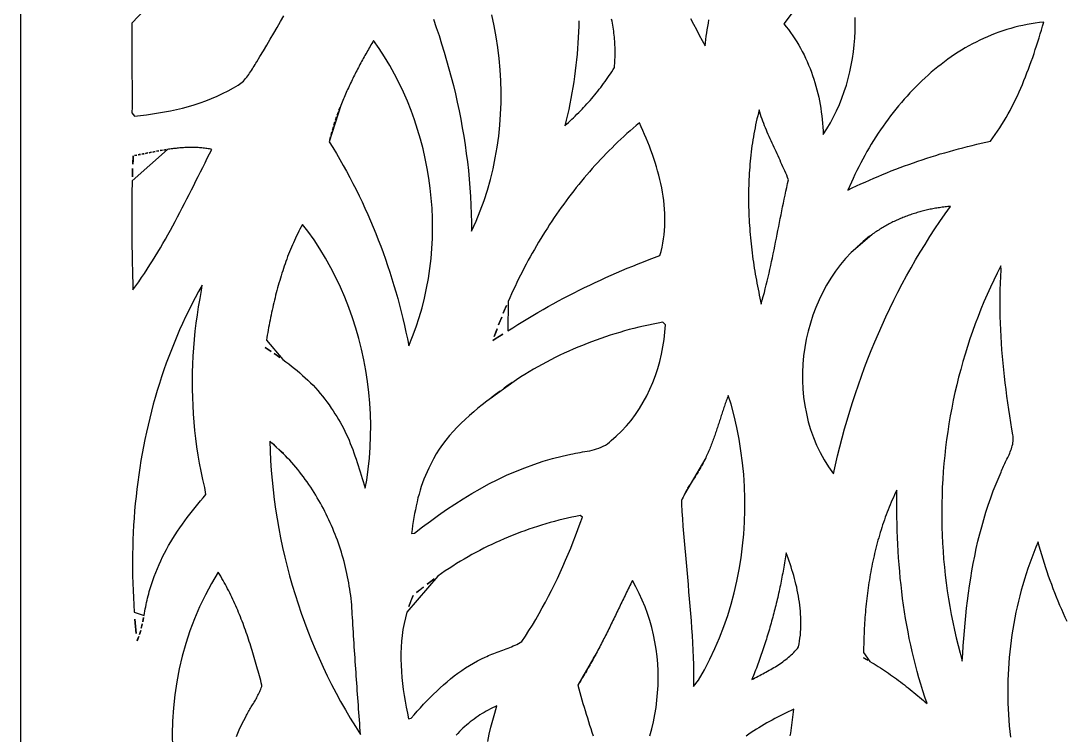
# Model space of a CAD drawing. Header units: metres. Extents: x 0 to 500, y 0 to 1000.
# Drawn here: x 0 to 236.9, y 636.7 to 798.3 of the extents above; entities that cross this region are included whole.
import ezdxf

# ---------------------------------------------------------------- set-up
doc = ezdxf.new("R2010")
doc.units = ezdxf.units.M
doc.layers.add('HOLE', color=7, linetype='Continuous')
doc.layers.add('OUTER', color=7, linetype='Continuous')

msp = doc.modelspace()

# ---------------------------------------------------------------- linework, layer by layer
at = {"layer": 'HOLE'}
for points in [[(32.55, 805.7), (25.14, 797.79), (25.14, 797.79), (25.13, 796.44), (25.12, 795.09), (25.12, 793.73), (25.12, 792.38), (25.12, 791.03), (25.13, 789.68), (25.13, 788.32), (25.14, 786.97), (25.15, 785.62), (25.16, 784.26), (25.16, 782.91), (25.16, 781.56), (25.16, 780.21), (25.16, 778.85), (25.15, 777.5), (25.73, 776.78), (27.09, 776.92), (28.46, 777.08), (29.82, 777.26), (31.18, 777.47), (32.54, 777.7), (33.9, 777.97), (35.24, 778.26), (36.59, 778.58), (37.92, 778.94), (39.24, 779.33), (40.55, 779.75), (41.85, 780.22), (43.14, 780.72), (44.41, 781.26), (45.67, 781.84), (46.91, 782.46), (48.12, 783.13), (49.2, 783.77), (49.52, 783.98), (49.82, 784.2), (50.11, 784.44), (50.38, 784.7), (50.64, 784.97), (50.89, 785.25), (51.13, 785.54), (51.36, 785.84), (51.58, 786.15), (51.79, 786.46), (52, 786.78), (52.21, 787.11), (52.41, 787.43), (52.61, 787.76), (52.81, 788.09), (53.01, 788.41), (53.21, 788.73), (53.42, 789.04), (54.12, 790.22), (54.91, 791.54), (55.69, 792.85), (56.47, 794.17), (57.25, 795.5), (58.03, 796.82), (58.8, 798.15), (59.56, 799.48)], [(93.41, 798.69), (94.05, 796.84), (94.67, 794.99), (95.27, 793.12), (95.85, 791.26), (96.4, 789.38), (96.93, 787.49), (97.44, 785.6), (97.92, 783.71), (98.38, 781.8), (98.81, 779.89), (99.21, 777.98), (99.6, 776.05), (99.95, 774.13), (100.28, 772.19), (100.58, 770.26), (100.85, 768.32), (101.1, 766.37), (101.32, 764.42), (101.51, 762.47), (101.67, 760.51), (101.8, 758.55), (101.9, 756.58), (101.98, 754.62), (102.02, 752.65), (102.03, 750.68), (103.06, 752.96), (104, 755.28), (104.86, 757.63), (105.63, 760.01), (106.31, 762.42), (106.91, 764.85), (107.42, 767.29), (107.84, 769.76), (108.19, 772.24), (108.45, 774.73), (108.63, 777.23), (108.73, 779.73), (108.74, 782.24), (108.68, 784.75), (108.53, 787.26), (108.31, 789.76), (108.01, 792.25), (107.63, 794.73), (107.17, 797.2), (106.63, 799.65)], [(126.36, 798.35), (126.33, 797.09), (126.27, 795.82), (126.21, 794.56), (126.13, 793.3), (126.04, 792.04), (125.93, 790.78), (125.81, 789.52), (125.67, 788.26), (125.52, 787.01), (125.36, 785.75), (125.18, 784.5), (124.98, 783.25), (124.77, 782.01), (124.54, 780.76), (124.3, 779.52), (124.04, 778.28), (123.77, 777.04), (123.47, 775.81), (123.17, 774.58), (123.57, 774.94), (123.96, 775.3), (124.36, 775.66), (124.75, 776.03), (125.14, 776.4), (125.53, 776.78), (125.91, 777.16), (126.3, 777.54), (126.68, 777.93), (127.05, 778.32), (127.42, 778.71), (127.79, 779.11), (128.16, 779.51), (128.52, 779.91), (128.88, 780.32), (129.24, 780.73), (129.59, 781.14), (129.94, 781.56), (130.28, 781.98), (130.62, 782.4), (130.96, 782.83), (131.29, 783.26), (131.62, 783.69), (131.94, 784.13), (132.26, 784.57), (132.58, 785.01), (132.89, 785.46), (133.2, 785.91), (133.5, 786.36), (133.8, 786.81), (134.09, 787.27), (134.38, 787.73), (134.42, 788.19), (134.46, 788.65), (134.49, 789.11), (134.51, 789.57), (134.53, 790.03), (134.54, 790.49), (134.55, 790.95), (134.55, 791.41), (134.54, 791.87), (134.53, 792.33), (134.52, 792.79), (134.49, 793.25), (134.46, 793.71), (134.43, 794.17), (134.39, 794.62), (134.34, 795.08), (134.29, 795.53), (134.23, 795.99), (134.16, 796.44), (134.09, 796.89), (134.02, 797.35), (133.94, 797.8), (133.85, 798.25), (133.76, 798.69)], [(151.63, 798.85), (152.28, 797.6), (152.94, 796.35), (153.6, 795.11), (154.27, 793.87), (154.94, 792.63), (155.02, 793.37), (155.11, 794.11), (155.2, 794.85), (155.31, 795.58), (155.42, 796.32), (155.54, 797.05), (155.66, 797.78), (155.8, 798.51)], [(174.87, 800.47), (172.73, 797.66), (172.73, 797.66), (173.27, 797), (173.79, 796.33), (174.29, 795.65), (174.77, 794.96), (175.24, 794.26), (175.68, 793.55), (176.12, 792.83), (176.53, 792.1), (176.93, 791.35), (177.32, 790.61), (177.68, 789.85), (178.03, 789.08), (178.37, 788.31), (178.69, 787.52), (178.99, 786.73), (179.27, 785.94), (179.54, 785.14), (179.79, 784.33), (180.03, 783.51), (180.25, 782.69), (180.45, 781.87), (180.64, 781.04), (180.81, 780.21), (180.97, 779.37), (181.11, 778.53), (181.24, 777.68), (181.35, 776.84), (181.44, 775.99), (181.52, 775.13), (181.58, 774.28), (181.63, 773.42), (181.66, 772.57), (182.5, 773.88), (183.29, 775.22), (184.02, 776.59), (184.7, 777.98), (185.33, 779.4), (185.91, 780.83), (186.43, 782.29), (186.91, 783.76), (187.33, 785.25), (187.7, 786.75), (188.03, 788.27), (188.3, 789.8), (188.52, 791.34), (188.7, 792.88), (188.82, 794.43), (188.9, 795.99), (188.92, 797.55), (188.9, 799.11)], [(236.91, 662.33), (236.49, 663.24), (236.07, 664.16), (235.67, 665.09), (235.27, 666.01), (234.88, 666.94), (234.5, 667.88), (234.12, 668.82), (233.76, 669.76), (233.4, 670.71), (233.05, 671.66), (232.72, 672.61), (232.38, 673.57), (232.06, 674.53), (231.75, 675.5), (231.45, 676.46), (231.15, 677.43), (230.87, 678.41), (230.59, 679.39), (230.32, 680.37), (229.82, 679.18), (229.34, 677.99), (228.88, 676.79), (228.44, 675.59), (228.01, 674.38), (227.61, 673.15), (227.22, 671.93), (226.85, 670.69), (226.51, 669.46), (226.18, 668.21), (225.87, 666.96), (225.58, 665.71), (225.3, 664.45), (225.05, 663.18), (224.82, 661.91), (224.6, 660.64), (224.4, 659.37), (224.23, 658.09), (224.07, 656.8), (223.93, 655.52), (223.81, 654.23), (223.7, 652.95), (223.62, 651.66), (223.55, 650.36), (223.51, 649.07), (223.48, 647.78), (223.47, 646.49), (223.48, 645.19), (223.51, 643.9), (223.55, 642.61), (223.62, 641.31), (223.7, 640.02), (223.81, 638.74), (223.93, 637.45), (224.06, 636.16)], [(48.79, 636.37), (49.44, 637.82), (50.12, 639.25), (50.85, 640.66), (51.11, 641.15), (51.25, 641.42), (51.4, 641.69), (51.54, 641.96), (51.7, 642.23), (51.85, 642.49), (52, 642.75), (52.16, 643.02), (52.31, 643.28), (52.47, 643.54), (52.63, 643.8), (52.78, 644.07), (52.94, 644.33), (53.09, 644.59), (53.24, 644.86), (53.39, 645.12), (53.53, 645.39), (53.67, 645.66), (53.81, 645.93), (53.94, 646.21), (54.07, 646.49), (54.19, 646.77), (54.31, 647.05), (54.41, 647.33), (54.52, 647.62), (54.56, 647.96), (54.43, 648.48), (54.29, 649), (54.15, 649.52), (54.01, 650.05), (53.87, 650.57), (53.72, 651.09), (53.58, 651.61), (53.43, 652.13), (53.28, 652.65), (53.14, 653.17), (52.99, 653.69), (52.83, 654.21), (52.68, 654.73), (52.52, 655.25), (52.37, 655.77), (52.21, 656.28), (52.04, 656.8), (51.88, 657.32), (51.71, 657.83), (51.54, 658.35), (51.37, 658.86), (51.2, 659.37), (51.02, 659.88), (50.84, 660.39), (50.66, 660.9), (50.47, 661.41), (50.29, 661.91), (50.1, 662.42), (49.9, 662.92), (49.7, 663.42), (49.5, 663.92), (49.3, 664.42), (49.09, 664.92), (48.88, 665.41), (48.67, 665.91), (48.45, 666.4), (48.23, 666.89), (48, 667.38), (47.77, 667.86), (47.54, 668.34), (47.3, 668.83), (47.06, 669.3), (46.81, 669.78), (46.56, 670.25), (46.31, 670.73), (46.05, 671.2), (45.79, 671.66), (45.52, 672.13), (45.24, 672.59), (44.68, 673.5), (44.68, 673.5), (43.16, 670.98), (41.76, 668.38), (40.47, 665.71), (39.31, 662.99), (38.26, 660.22), (37.33, 657.39), (36.52, 654.53), (35.84, 651.63), (35.28, 648.71), (34.84, 645.76), (34.52, 642.79), (34.33, 639.81), (34.26, 636.83), (34.32, 633.85)], [(142.39, 636.47), (142.83, 638.06), (143.22, 639.66), (143.55, 641.28), (143.82, 642.91), (144.03, 644.55), (144.18, 646.2), (144.27, 647.86), (144.3, 649.51), (144.27, 651.17), (144.19, 652.82), (144.04, 654.47), (143.83, 656.11), (143.57, 657.75), (143.24, 659.37), (142.85, 660.98), (142.41, 662.57), (141.9, 664.14), (141.33, 665.69), (140.7, 667.22), (140.01, 668.72), (139.26, 670.19), (138.45, 671.63), (138.26, 671.26), (138.08, 670.88), (137.89, 670.51), (137.71, 670.13), (137.52, 669.76), (137.34, 669.38), (137.16, 669.01), (136.97, 668.63), (136.79, 668.25), (136.61, 667.88), (136.42, 667.5), (136.24, 667.12), (136.06, 666.75), (135.88, 666.37), (135.7, 665.99), (135.51, 665.62), (135.33, 665.24), (135.15, 664.86), (134.97, 664.49), (134.79, 664.11), (134.6, 663.73), (134.42, 663.36), (134.24, 662.98), (134.06, 662.6), (133.87, 662.23), (133.69, 661.85), (133.5, 661.48), (133.32, 661.1), (133.14, 660.73), (132.95, 660.35), (132.76, 659.98), (132.58, 659.6), (132.39, 659.23), (132.2, 658.85), (132.01, 658.48), (131.82, 658.11), (131.63, 657.74), (131.44, 657.36), (131.25, 656.99), (131.06, 656.62), (130.87, 656.25), (130.67, 655.88), (130.48, 655.51), (130.28, 655.14), (126.08, 647.93), (126.08, 647.93), (126.31, 647.1), (126.54, 646.28), (126.78, 645.46), (127.02, 644.64), (127.26, 643.82), (127.51, 643.01), (127.75, 642.19), (128, 641.37), (128.26, 640.56), (128.51, 639.74), (128.77, 638.93), (129.03, 638.12), (129.29, 637.31), (129.56, 636.5)], [(105.7, 635.2), (106.06, 636.83), (106.44, 638.44), (106.86, 640.05), (107.3, 641.65), (107.78, 643.24), (107.28, 643.02), (106.79, 642.8), (106.3, 642.56), (105.82, 642.31), (105.35, 642.05), (104.87, 641.79), (104.41, 641.51), (103.95, 641.22), (103.5, 640.92), (103.05, 640.61), (102.61, 640.29), (102.18, 639.97), (101.75, 639.63), (101.33, 639.29), (100.91, 638.93), (100.5, 638.57), (100.1, 638.2), (99.71, 637.82), (99.32, 637.44), (98.94, 637.04), (98.57, 636.64)], [(174.22, 636.45), (174.32, 637.06), (174.41, 637.66), (174.5, 638.27), (174.58, 638.88), (174.66, 639.49), (174.74, 640.1), (174.81, 640.71), (174.88, 641.31), (174.94, 641.91), (175.01, 642.51), (174.38, 642.23), (173.76, 641.94), (173.14, 641.65), (172.52, 641.35), (171.91, 641.04), (171.3, 640.72), (170.69, 640.4), (170.09, 640.07), (169.49, 639.74), (168.89, 639.4), (168.3, 639.05), (167.71, 638.69), (167.12, 638.33), (166.54, 637.97), (165.96, 637.59), (165.39, 637.21), (164.82, 636.83), (164.25, 636.44)]]:
    msp.add_lwpolyline(points, dxfattribs=at)
for points in [[(187.27, 760.02), (188.24, 760.49), (189.21, 760.95), (190.19, 761.4), (191.16, 761.84), (192.15, 762.28), (193.13, 762.7), (194.11, 763.12), (195.1, 763.54), (196.09, 763.94), (197.09, 764.34), (198.08, 764.72), (199.08, 765.1), (200.08, 765.48), (201.09, 765.84), (202.09, 766.2), (203.1, 766.55), (204.11, 766.89), (205.13, 767.23), (206.14, 767.55), (207.16, 767.87), (208.18, 768.18), (209.2, 768.48), (210.23, 768.78), (211.26, 769.06), (212.29, 769.34), (213.32, 769.61), (214.35, 769.88), (215.39, 770.13), (216.42, 770.38), (217.46, 770.62), (218.51, 770.85), (219.55, 771.08), (220.1, 771.81), (220.63, 772.56), (221.14, 773.32), (221.65, 774.09), (222.14, 774.87), (222.62, 775.65), (223.08, 776.45), (223.54, 777.25), (223.98, 778.06), (224.41, 778.88), (224.83, 779.7), (225.23, 780.54), (225.63, 781.37), (226.02, 782.22), (226.4, 783.07), (226.76, 783.92), (227.12, 784.78), (227.47, 785.65), (227.81, 786.52), (228.15, 787.39), (228.47, 788.27), (228.79, 789.15), (229.1, 790.03), (229.4, 790.91), (229.7, 791.8), (229.99, 792.68), (230.27, 793.57), (230.55, 794.46), (230.82, 795.35), (231.09, 796.24), (231.35, 797.13), (231.61, 798.02), (230.65, 797.92), (229.7, 797.8), (228.75, 797.65), (227.82, 797.49), (226.88, 797.3), (225.96, 797.1), (225.04, 796.87), (224.13, 796.62), (223.23, 796.35), (222.34, 796.07), (221.45, 795.76), (220.57, 795.43), (219.7, 795.09), (218.84, 794.72), (217.98, 794.34), (217.13, 793.94), (216.29, 793.53), (215.46, 793.09), (214.64, 792.64), (213.83, 792.18), (213.02, 791.69), (212.22, 791.2), (211.43, 790.68), (210.65, 790.15), (209.88, 789.61), (209.11, 789.05), (208.36, 788.47), (207.61, 787.89), (206.88, 787.28), (206.15, 786.67), (205.43, 786.04), (204.72, 785.4), (204.02, 784.75), (203.33, 784.08), (202.65, 783.4), (201.97, 782.72), (201.31, 782.02), (200.66, 781.3), (200.01, 780.58), (199.38, 779.85), (198.75, 779.11), (198.14, 778.36), (197.54, 777.6), (196.94, 776.83), (196.36, 776.05), (195.78, 775.26), (195.22, 774.47), (194.67, 773.67), (194.12, 772.86), (193.59, 772.04), (193.07, 771.22), (192.56, 770.39), (192.06, 769.55), (191.57, 768.71), (191.09, 767.86), (190.62, 767), (190.16, 766.15), (189.71, 765.28), (189.28, 764.42), (188.85, 763.54), (188.44, 762.67), (188.04, 761.79), (187.27, 760.02)], [(69.83, 770.95), (70.65, 769.63), (71.44, 768.3), (72.22, 766.96), (72.99, 765.61), (73.74, 764.26), (74.47, 762.89), (75.18, 761.51), (75.88, 760.13), (76.57, 758.74), (77.24, 757.34), (77.89, 755.93), (78.52, 754.51), (79.14, 753.09), (79.75, 751.65), (80.33, 750.21), (80.91, 748.77), (81.46, 747.31), (82, 745.85), (82.52, 744.38), (83.03, 742.91), (83.52, 741.43), (83.99, 739.95), (84.45, 738.45), (84.89, 736.96), (85.31, 735.45), (85.72, 733.94), (86.11, 732.43), (86.49, 730.91), (86.85, 729.39), (87.19, 727.86), (87.52, 726.33), (87.83, 724.79), (88.69, 726.9), (89.48, 729.04), (90.19, 731.19), (90.82, 733.38), (91.38, 735.58), (91.86, 737.79), (92.27, 740.03), (92.6, 742.27), (92.86, 744.53), (93.05, 746.8), (93.17, 749.07), (93.21, 751.34), (93.18, 753.62), (93.09, 755.89), (92.92, 758.16), (92.68, 760.42), (92.37, 762.68), (92, 764.92), (91.56, 767.15), (91.05, 769.37), (90.47, 771.57), (89.82, 773.74), (89.11, 775.9), (88.34, 778.03), (87.5, 780.13), (86.6, 782.2), (85.63, 784.24), (84.6, 786.25), (83.5, 788.21), (82.35, 790.14), (81.13, 792.03), (79.85, 793.87), (79.65, 793.54), (79.45, 793.21), (79.26, 792.87), (79.06, 792.53), (78.87, 792.2), (78.67, 791.86), (78.48, 791.52), (78.29, 791.18), (78.1, 790.84), (77.9, 790.5), (77.71, 790.16), (77.52, 789.81), (77.34, 789.47), (77.15, 789.13), (76.96, 788.78), (76.78, 788.44), (76.59, 788.09), (76.41, 787.74), (76.23, 787.39), (76.05, 787.04), (75.87, 786.7), (75.69, 786.34), (75.51, 785.99), (75.34, 785.64), (75.16, 785.29), (74.99, 784.94), (74.82, 784.58), (74.65, 784.23), (74.48, 783.87), (74.31, 783.51), (74.15, 783.16), (73.98, 782.8), (73.82, 782.44), (73.66, 782.08), (73.5, 781.72), (73.35, 781.36), (73.19, 781), (73.04, 780.63), (72.89, 780.27), (72.74, 779.91), (72.59, 779.54), (72.45, 779.18), (69.83, 770.95)], [(71.89, 777.71), (71.75, 777.34), (71.62, 776.97), (71.89, 777.71)], [(72.3, 778.81), (72.16, 778.44), (72.02, 778.08), (72.3, 778.81)], [(167.64, 734.2), (167.88, 735.06), (168.11, 735.93), (168.34, 736.8), (168.56, 737.68), (168.78, 738.55), (168.99, 739.43), (169.2, 740.3), (169.4, 741.18), (169.6, 742.06), (169.79, 742.94), (169.98, 743.82), (170.17, 744.7), (170.35, 745.58), (170.54, 746.47), (170.72, 747.35), (170.89, 748.24), (171.07, 749.12), (171.25, 750.01), (171.42, 750.89), (171.6, 751.78), (171.77, 752.66), (171.95, 753.55), (172.13, 754.43), (172.3, 755.32), (172.48, 756.2), (172.66, 757.08), (172.84, 757.97), (173.03, 758.85), (173.22, 759.73), (173.41, 760.61), (173.6, 761.49), (173.8, 762.37), (173.6, 762.86), (173.4, 763.36), (173.19, 763.85), (172.98, 764.34), (172.77, 764.83), (172.55, 765.31), (172.33, 765.8), (172.11, 766.29), (171.89, 766.77), (171.66, 767.26), (171.44, 767.74), (171.21, 768.23), (170.98, 768.71), (170.76, 769.19), (170.53, 769.68), (170.31, 770.17), (170.08, 770.65), (169.86, 771.14), (169.64, 771.63), (169.42, 772.12), (169.21, 772.61), (169, 773.1), (168.79, 773.59), (168.59, 774.09), (168.39, 774.59), (168.19, 775.09), (168.01, 775.59), (167.82, 776.1), (167.65, 776.61), (167.48, 777.12), (167.32, 777.63), (167.16, 778.15), (166.99, 777.48), (166.83, 776.81), (166.67, 776.13), (166.52, 775.46), (166.37, 774.78), (166.24, 774.1), (166.1, 773.42), (165.98, 772.74), (165.86, 772.06), (165.75, 771.38), (165.64, 770.69), (165.54, 770.01), (165.45, 769.32), (165.36, 768.64), (165.28, 767.95), (165.21, 767.26), (165.14, 766.57), (165.08, 765.88), (165.02, 765.19), (164.97, 764.5), (164.92, 763.81), (164.88, 763.12), (164.85, 762.42), (164.82, 761.73), (164.79, 761.04), (164.78, 760.34), (164.76, 759.65), (164.76, 758.95), (164.76, 758.26), (164.76, 757.56), (164.77, 756.87), (164.78, 756.17), (164.8, 755.48), (164.83, 754.78), (164.86, 754.09), (164.89, 753.39), (164.93, 752.7), (164.97, 752.01), (165.02, 751.31), (165.08, 750.62), (165.13, 749.93), (165.2, 749.23), (165.26, 748.54), (165.34, 747.85), (165.41, 747.16), (165.49, 746.47), (165.58, 745.78), (165.67, 745.09), (165.76, 744.4), (165.86, 743.71), (165.96, 743.03), (166.07, 742.34), (166.18, 741.65), (166.29, 740.97), (166.41, 740.29), (166.53, 739.61), (166.66, 738.93), (166.79, 738.25), (166.92, 737.57), (167.06, 736.89), (167.2, 736.22), (167.34, 735.54), (167.49, 734.87), (167.64, 734.2)], [(71.11, 775.48), (70.99, 775.11), (70.87, 774.73), (71.11, 775.48)], [(71.49, 776.6), (71.36, 776.23), (71.24, 775.85), (71.49, 776.6)], [(110.23, 728.16), (111.35, 728.87), (112.49, 729.58), (113.62, 730.28), (114.76, 730.97), (115.91, 731.65), (117.06, 732.32), (118.22, 732.98), (119.38, 733.63), (120.54, 734.27), (121.71, 734.91), (122.89, 735.53), (124.07, 736.15), (125.25, 736.75), (126.44, 737.35), (127.63, 737.94), (128.82, 738.52), (130.02, 739.09), (131.23, 739.65), (132.43, 740.2), (133.64, 740.74), (134.86, 741.27), (136.08, 741.79), (137.3, 742.31), (138.53, 742.81), (139.76, 743.31), (140.99, 743.79), (142.23, 744.27), (143.47, 744.74), (144.71, 745.19), (144.97, 746.13), (145.19, 747.07), (145.38, 748.01), (145.53, 748.96), (145.65, 749.91), (145.74, 750.87), (145.8, 751.83), (145.83, 752.79), (145.83, 753.76), (145.8, 754.73), (145.74, 755.69), (145.66, 756.66), (145.55, 757.63), (145.42, 758.6), (145.27, 759.56), (145.09, 760.53), (144.89, 761.49), (144.68, 762.44), (144.44, 763.4), (144.18, 764.35), (143.91, 765.29), (143.62, 766.23), (143.32, 767.17), (143, 768.1), (142.67, 769.02), (142.32, 769.93), (141.97, 770.84), (141.6, 771.73), (141.22, 772.62), (140.84, 773.5), (140.44, 774.36), (140.04, 775.22), (139.33, 774.62), (138.63, 774.02), (137.93, 773.41), (137.23, 772.79), (136.55, 772.17), (135.86, 771.54), (135.19, 770.9), (134.52, 770.26), (133.85, 769.6), (133.19, 768.95), (132.54, 768.28), (131.89, 767.61), (131.25, 766.94), (130.62, 766.25), (129.99, 765.57), (129.37, 764.87), (128.75, 764.17), (128.14, 763.46), (127.53, 762.75), (126.93, 762.03), (126.34, 761.31), (125.75, 760.58), (125.17, 759.84), (124.6, 759.1), (124.03, 758.36), (123.47, 757.61), (122.91, 756.85), (122.36, 756.09), (121.82, 755.33), (121.28, 754.55), (120.75, 753.78), (120.23, 753), (119.71, 752.21), (119.2, 751.42), (118.69, 750.63), (118.19, 749.83), (117.7, 749.03), (117.21, 748.22), (116.73, 747.41), (116.26, 746.59), (115.79, 745.77), (115.33, 744.94), (114.88, 744.12), (114.43, 743.28), (113.99, 742.45), (113.55, 741.61), (113.13, 740.77), (112.7, 739.92), (112.29, 739.07), (111.88, 738.22), (111.48, 737.36), (111.08, 736.5), (110.7, 735.63), (110.31, 734.77), (110.23, 728.16)], [(70.43, 773.23), (70.32, 772.85), (70.22, 772.47), (70.43, 773.23)], [(70.76, 774.36), (70.65, 773.98), (70.53, 773.61), (70.76, 774.36)], [(70.12, 772.09), (70.02, 771.71), (69.93, 771.33), (70.12, 772.09)], [(25.2, 762.08), (25.17, 761.13), (25.15, 760.18), (25.13, 759.23), (25.12, 758.29), (25.11, 757.34), (25.1, 756.39), (25.09, 755.44), (25.09, 754.5), (25.09, 753.55), (25.09, 752.6), (25.09, 751.65), (25.1, 750.7), (25.11, 749.76), (25.12, 748.81), (25.13, 747.86), (25.14, 746.91), (25.16, 745.96), (25.18, 745.02), (25.2, 744.07), (25.22, 743.12), (25.24, 742.17), (25.26, 741.22), (25.28, 740.28), (25.31, 739.33), (25.33, 738.38), (25.36, 737.44), (26.03, 738.35), (26.69, 739.28), (27.34, 740.21), (27.98, 741.15), (28.6, 742.1), (29.22, 743.06), (29.83, 744.02), (30.42, 744.99), (31.01, 745.96), (31.59, 746.94), (32.17, 747.93), (32.73, 748.92), (33.29, 749.92), (33.84, 750.92), (34.39, 751.92), (34.93, 752.93), (35.47, 753.94), (36, 754.95), (36.53, 755.96), (37.05, 756.98), (37.57, 758), (38.09, 759.02), (38.61, 760.04), (39.12, 761.07), (39.64, 762.09), (40.15, 763.11), (40.67, 764.14), (41.18, 765.16), (41.69, 766.18), (42.21, 767.2), (42.73, 768.22), (43.25, 769.23), (42.97, 769.29), (42.68, 769.34), (42.4, 769.38), (42.12, 769.42), (41.84, 769.46), (41.56, 769.49), (41.28, 769.53), (41, 769.55), (40.72, 769.58), (40.44, 769.6), (40.16, 769.62), (39.88, 769.63), (39.6, 769.64), (39.32, 769.65), (39.04, 769.66), (38.76, 769.66), (38.48, 769.66), (38.2, 769.65), (37.92, 769.65), (37.64, 769.64), (37.36, 769.63), (37.08, 769.62), (36.8, 769.6), (36.52, 769.58), (36.24, 769.56), (35.96, 769.54), (35.68, 769.52), (35.4, 769.49), (35.12, 769.46), (34.84, 769.43), (34.57, 769.4), (34.29, 769.36), (34.01, 769.33), (33.73, 769.29), (33.45, 769.25), (33.17, 769.21), (25.2, 762.08)], [(25.43, 767.76), (25.38, 766.81), (25.33, 765.86), (25.43, 767.76)], [(26.25, 767.92), (25.98, 767.86), (25.7, 767.81), (26.25, 767.92)], [(27.08, 768.08), (26.8, 768.03), (26.53, 767.97), (27.08, 768.08)], [(27.91, 768.25), (27.63, 768.2), (27.35, 768.14), (27.91, 768.25)], [(28.73, 768.42), (28.46, 768.36), (28.18, 768.31), (28.73, 768.42)], [(29.56, 768.58), (29.29, 768.53), (29.01, 768.47), (29.56, 768.58)], [(30.4, 768.74), (30.12, 768.69), (29.84, 768.63), (30.4, 768.74)], [(31.23, 768.89), (30.95, 768.84), (30.67, 768.79), (31.23, 768.89)], [(32.06, 769.03), (31.78, 768.99), (31.51, 768.94), (32.06, 769.03)], [(32.89, 769.17), (32.62, 769.12), (32.34, 769.08), (32.89, 769.17)], [(25.29, 764.92), (25.26, 763.97), (25.23, 763.02), (25.29, 764.92)], [(188, 745.92), (186.75, 744.56), (185.56, 743.14), (184.45, 741.66), (183.41, 740.11), (182.45, 738.52), (181.55, 736.88), (180.74, 735.19), (180, 733.47), (179.34, 731.71), (178.76, 729.91), (178.26, 728.1), (177.84, 726.25), (177.5, 724.4), (177.24, 722.52), (177.07, 720.64), (176.98, 718.76), (176.98, 716.87), (177.06, 714.99), (177.24, 713.12), (177.5, 711.26), (177.85, 709.41), (178.29, 707.59), (178.82, 705.8), (179.44, 704.03), (180.16, 702.3), (180.97, 700.61), (181.88, 698.96), (182.88, 697.36), (183.99, 695.81), (184.44, 697.86), (184.92, 699.89), (185.43, 701.92), (185.96, 703.95), (186.51, 705.96), (187.09, 707.97), (187.69, 709.97), (188.31, 711.96), (188.96, 713.94), (189.63, 715.92), (190.33, 717.88), (191.05, 719.84), (191.79, 721.78), (192.56, 723.71), (193.35, 725.64), (194.17, 727.55), (195.01, 729.45), (195.87, 731.34), (196.76, 733.21), (197.67, 735.08), (198.6, 736.93), (199.56, 738.76), (200.55, 740.59), (201.55, 742.39), (202.59, 744.19), (203.64, 745.97), (204.72, 747.73), (205.82, 749.48), (206.95, 751.21), (208.1, 752.93), (209.28, 754.63), (210.48, 756.31), (210.17, 756.29), (209.87, 756.26), (209.56, 756.23), (209.25, 756.19), (208.95, 756.16), (208.64, 756.12), (208.34, 756.08), (208.03, 756.03), (207.73, 755.99), (207.42, 755.94), (207.12, 755.89), (206.82, 755.84), (206.52, 755.78), (206.21, 755.72), (205.91, 755.66), (205.61, 755.6), (205.31, 755.53), (205.01, 755.46), (204.71, 755.39), (204.41, 755.32), (204.11, 755.24), (203.81, 755.16), (203.52, 755.08), (203.22, 755), (202.92, 754.91), (202.63, 754.82), (202.33, 754.73), (202.04, 754.64), (201.75, 754.54), (201.46, 754.44), (201.17, 754.34), (200.88, 754.24), (200.59, 754.13), (200.3, 754.02), (200.01, 753.91), (199.72, 753.8), (199.44, 753.68), (199.15, 753.56), (198.87, 753.44), (198.59, 753.31), (198.31, 753.19), (198.03, 753.06), (197.75, 752.92), (197.47, 752.79), (197.19, 752.65), (196.92, 752.51), (196.64, 752.37), (196.37, 752.22), (196.1, 752.08), (195.83, 751.93), (195.56, 751.77), (195.29, 751.62), (195.02, 751.46), (194.76, 751.3), (194.49, 751.14), (194.23, 750.97), (193.97, 750.8), (193.71, 750.63), (193.45, 750.46), (193.19, 750.28), (192.94, 750.1), (192.68, 749.92), (188, 745.92)], [(59.32, 721.63), (59.98, 721.15), (60.63, 720.66), (61.28, 720.16), (61.92, 719.66), (62.55, 719.14), (63.17, 718.62), (63.78, 718.08), (64.39, 717.53), (64.98, 716.98), (65.57, 716.41), (66.14, 715.82), (66.7, 715.23), (67.25, 714.62), (67.78, 714), (68.3, 713.37), (68.81, 712.72), (69.3, 712.05), (69.77, 711.37), (70.23, 710.68), (70.68, 710.01), (71.11, 709.38), (71.52, 708.75), (71.92, 708.1), (72.3, 707.45), (72.67, 706.79), (73.02, 706.12), (73.35, 705.44), (73.68, 704.76), (73.99, 704.07), (74.29, 703.38), (74.58, 702.68), (74.85, 701.97), (75.12, 701.26), (75.38, 700.55), (75.64, 699.83), (75.88, 699.11), (76.12, 698.39), (76.36, 697.66), (76.59, 696.94), (76.81, 696.21), (77.04, 695.48), (77.26, 694.75), (77.48, 694.02), (77.7, 693.3), (77.92, 692.57), (78.29, 694.39), (78.64, 696.85), (78.9, 699.33), (79.08, 701.81), (79.18, 704.29), (79.2, 706.78), (79.14, 709.26), (79, 711.75), (78.78, 714.22), (78.48, 716.69), (78.1, 719.14), (77.65, 721.58), (77.12, 724), (76.51, 726.4), (75.83, 728.78), (75.07, 731.13), (74.24, 733.46), (73.33, 735.75), (72.35, 738.01), (71.3, 740.24), (70.17, 742.43), (68.98, 744.58), (67.71, 746.68), (66.37, 748.73), (64.96, 750.74), (63.73, 752.21), (63.45, 751.71), (63.19, 751.2), (62.93, 750.69), (62.67, 750.18), (62.42, 749.67), (62.18, 749.15), (61.94, 748.63), (61.71, 748.11), (61.48, 747.59), (61.25, 747.07), (61.03, 746.54), (60.82, 746.01), (60.61, 745.48), (60.4, 744.95), (60.2, 744.41), (60.01, 743.88), (59.82, 743.34), (59.63, 742.8), (59.45, 742.26), (59.27, 741.71), (59.09, 741.17), (58.92, 740.62), (58.75, 740.08), (58.59, 739.53), (58.43, 738.98), (58.27, 738.42), (58.12, 737.87), (57.97, 737.32), (57.83, 736.76), (57.68, 736.21), (57.55, 735.65), (57.41, 735.09), (57.28, 734.53), (57.15, 733.97), (57.02, 733.41), (56.89, 732.85), (56.77, 732.29), (56.65, 731.72), (56.54, 731.16), (56.42, 730.6), (56.31, 730.03), (56.2, 729.47), (56.09, 728.9), (55.99, 728.34), (55.88, 727.77), (55.78, 727.2), (55.68, 726.64), (55.58, 726.07), (59.32, 721.63)], [(192.18, 749.55), (190.72, 748.41), (189.32, 747.2), (192.18, 749.55)], [(213.14, 653.42), (213.25, 655.13), (213.36, 656.83), (213.49, 658.54), (213.63, 660.25), (213.79, 661.95), (213.96, 663.66), (214.14, 665.36), (214.34, 667.06), (214.57, 668.76), (214.81, 670.46), (215.07, 672.15), (215.35, 673.83), (215.65, 675.51), (215.98, 677.19), (216.33, 678.86), (216.71, 680.52), (217.12, 682.18), (217.55, 683.82), (218.02, 685.46), (218.51, 687.09), (219.04, 688.71), (219.6, 690.32), (220.19, 691.92), (220.81, 693.51), (221.48, 695.08), (221.94, 696.16), (222.06, 696.49), (222.19, 696.83), (222.33, 697.16), (222.48, 697.49), (222.63, 697.82), (222.79, 698.15), (222.95, 698.48), (223.12, 698.8), (223.28, 699.13), (223.44, 699.46), (223.6, 699.79), (223.75, 700.12), (223.9, 700.46), (224.04, 700.79), (224.17, 701.13), (224.29, 701.46), (224.4, 701.8), (224.49, 702.15), (224.57, 702.49), (224.63, 702.84), (224.67, 703.2), (224.68, 703.56), (224.68, 703.92), (224.66, 704.28), (224.6, 704.65), (224.39, 705.91), (224.15, 707.4), (223.91, 708.89), (223.69, 710.38), (223.47, 711.87), (223.26, 713.36), (223.07, 714.86), (222.88, 716.36), (222.71, 717.85), (222.55, 719.35), (222.4, 720.86), (222.27, 722.36), (222.15, 723.86), (222.04, 725.37), (221.95, 726.88), (221.88, 728.38), (221.81, 729.89), (221.77, 731.4), (221.74, 732.9), (221.73, 734.41), (221.74, 735.92), (221.77, 737.43), (221.82, 738.94), (221.88, 740.44), (221.97, 741.95), (221.88, 742.84), (221.07, 741.24), (220.28, 739.63), (219.52, 738.01), (218.78, 736.37), (218.07, 734.73), (217.38, 733.07), (216.72, 731.4), (216.08, 729.72), (215.47, 728.03), (214.89, 726.33), (214.33, 724.62), (213.79, 722.9), (213.28, 721.18), (212.8, 719.44), (212.34, 717.7), (211.91, 715.95), (211.5, 714.19), (211.12, 712.43), (210.77, 710.66), (210.44, 708.89), (210.14, 707.11), (209.86, 705.32), (209.61, 703.53), (209.38, 701.74), (209.18, 699.95), (209, 698.15), (208.86, 696.35), (208.73, 694.54), (208.64, 692.74), (208.57, 690.93), (208.52, 689.12), (208.5, 687.31), (208.51, 685.5), (208.55, 683.7), (208.61, 681.89), (208.69, 680.08), (208.8, 678.28), (208.94, 676.48), (209.11, 674.68), (209.3, 672.88), (209.52, 671.09), (209.76, 669.3), (210.03, 667.51), (210.33, 665.73), (210.65, 663.95), (211, 662.18), (211.37, 660.42), (211.77, 658.66), (212.2, 656.91), (212.66, 655.16), (213.14, 653.42)], [(27.89, 663.76), (27.98, 664.25), (28.08, 664.74), (28.17, 665.23), (28.27, 665.72), (28.37, 666.21), (28.47, 666.7), (28.57, 667.19), (28.69, 667.67), (28.81, 668.16), (28.93, 668.64), (29.07, 669.12), (29.21, 669.59), (29.37, 670.07), (29.58, 670.72), (29.88, 671.65), (30.2, 672.57), (30.54, 673.47), (30.9, 674.37), (31.28, 675.25), (31.68, 676.13), (32.09, 676.99), (32.53, 677.85), (32.98, 678.69), (33.45, 679.53), (33.93, 680.36), (34.43, 681.18), (34.94, 681.99), (35.47, 682.79), (36.01, 683.58), (36.55, 684.37), (37.11, 685.14), (37.68, 685.91), (38.26, 686.68), (38.85, 687.43), (39.44, 688.18), (40.04, 688.92), (40.65, 689.66), (41.26, 690.39), (41.87, 691.11), (41.63, 692.71), (41.21, 694.53), (40.82, 696.37), (40.47, 698.21), (40.15, 700.05), (39.87, 701.9), (39.62, 703.76), (39.41, 705.62), (39.23, 707.48), (39.09, 709.35), (38.98, 711.22), (38.91, 713.09), (38.86, 714.96), (38.85, 716.83), (38.88, 718.71), (38.94, 720.58), (39.03, 722.45), (39.15, 724.32), (39.3, 726.18), (39.49, 728.05), (39.71, 729.91), (39.96, 731.77), (40.24, 733.62), (40.55, 735.46), (40.89, 737.31), (41.03, 738.49), (40.23, 737.08), (39.46, 735.65), (38.72, 734.21), (37.99, 732.76), (37.28, 731.3), (36.6, 729.83), (35.93, 728.35), (35.29, 726.87), (34.67, 725.37), (34.06, 723.86), (33.48, 722.34), (32.92, 720.82), (32.38, 719.29), (31.86, 717.75), (31.36, 716.2), (30.88, 714.65), (30.42, 713.09), (29.98, 711.52), (29.56, 709.94), (29.16, 708.36), (28.78, 706.78), (28.42, 705.19), (28.08, 703.59), (27.76, 701.99), (27.46, 700.38), (27.18, 698.77), (26.92, 697.16), (26.68, 695.54), (26.45, 693.92), (26.25, 692.3), (26.07, 690.67), (25.9, 689.04), (25.75, 687.41), (25.63, 685.78), (25.52, 684.14), (25.43, 682.51), (25.36, 680.87), (25.31, 679.23), (25.27, 677.59), (25.26, 675.96), (25.26, 674.32), (25.28, 672.68), (25.33, 671.04), (25.38, 669.41), (25.46, 667.77), (25.56, 666.14), (25.67, 664.51), (27.89, 663.76)], [(109.94, 733.9), (109.57, 733.03), (109.21, 732.15), (109.94, 733.9)], [(105.48, 712.22), (104.48, 711.43), (103.49, 710.62), (102.52, 709.8), (101.55, 708.96), (100.61, 708.1), (99.68, 707.22), (98.78, 706.32), (97.91, 705.39), (97.06, 704.43), (96.25, 703.44), (95.48, 702.42), (94.74, 701.37), (94.05, 700.28), (93.4, 699.16), (92.8, 697.99), (92.35, 697.08), (91.96, 696.27), (91.6, 695.44), (91.26, 694.61), (90.95, 693.77), (90.66, 692.92), (90.39, 692.06), (90.14, 691.19), (89.91, 690.32), (89.69, 689.44), (89.5, 688.56), (89.31, 687.67), (89.14, 686.78), (88.98, 685.89), (88.83, 684.99), (88.7, 684.1), (88.57, 683.2), (88.44, 682.3), (89.13, 682.39), (90.91, 683.76), (92.71, 685.11), (94.54, 686.43), (96.38, 687.71), (98.26, 688.95), (100.15, 690.16), (102.07, 691.31), (104.01, 692.43), (105.97, 693.49), (107.96, 694.5), (109.97, 695.45), (112.01, 696.34), (114.07, 697.17), (116.15, 697.93), (118.26, 698.62), (120.39, 699.25), (122.55, 699.79), (124.49, 700.21), (125.01, 700.34), (125.55, 700.45), (126.08, 700.55), (126.62, 700.64), (127.16, 700.73), (127.71, 700.83), (128.25, 700.93), (128.79, 701.03), (129.32, 701.15), (129.85, 701.28), (130.37, 701.43), (130.88, 701.61), (131.39, 701.81), (131.88, 702.03), (132.35, 702.29), (132.81, 702.59), (133.25, 702.93), (133.68, 703.3), (134.81, 704.28), (136, 705.42), (137.12, 706.62), (138.18, 707.88), (139.16, 709.19), (140.08, 710.56), (140.93, 711.98), (141.72, 713.43), (142.44, 714.93), (143.09, 716.46), (143.68, 718.03), (144.2, 719.62), (144.66, 721.23), (145.04, 722.87), (145.37, 724.52), (145.63, 726.18), (145.82, 727.85), (145.95, 729.52), (145.36, 730.12), (144.27, 729.92), (143.17, 729.7), (142.08, 729.47), (140.99, 729.23), (139.91, 728.97), (138.82, 728.7), (137.74, 728.42), (136.67, 728.12), (135.59, 727.81), (134.52, 727.49), (133.46, 727.15), (132.39, 726.81), (131.34, 726.45), (130.28, 726.07), (129.23, 725.68), (128.19, 725.28), (127.15, 724.87), (126.11, 724.44), (125.08, 724), (124.05, 723.55), (123.03, 723.09), (122.02, 722.61), (121.01, 722.12), (120.01, 721.61), (119.01, 721.09), (118.02, 720.56), (117.03, 720.02), (116.06, 719.46), (115.09, 718.89), (114.12, 718.3), (113.17, 717.71), (112.22, 717.1), (105.48, 712.22)], [(108.86, 731.27), (108.51, 730.39), (108.17, 729.51), (108.86, 731.27)], [(106.87, 725.95), (107.99, 726.7), (109.1, 727.43), (106.87, 725.95)], [(107.83, 728.62), (107.51, 727.74), (107.19, 726.85), (107.83, 728.62)], [(55.3, 724.38), (55.97, 723.93), (56.65, 723.49), (55.3, 724.38)], [(57.32, 723.03), (57.99, 722.57), (58.66, 722.11), (57.32, 723.03)], [(111.27, 716.47), (110.34, 715.84), (109.41, 715.19), (111.27, 716.47)], [(108.5, 714.52), (107.49, 713.77), (106.48, 713), (108.5, 714.52)], [(150.28, 691.19), (150.1, 690.84), (149.93, 690.49), (149.76, 690.13), (149.6, 689.77), (149.55, 688.89), (149.66, 687.24), (149.78, 685.59), (149.9, 683.94), (150.04, 682.29), (150.17, 680.64), (150.32, 679), (150.46, 677.35), (150.61, 675.7), (150.76, 674.05), (150.91, 672.41), (151.06, 670.76), (151.2, 669.11), (151.35, 667.46), (151.48, 665.81), (151.62, 664.16), (151.74, 662.51), (151.85, 660.86), (151.96, 659.21), (152.06, 657.56), (152.14, 655.91), (152.21, 654.25), (152.27, 652.6), (152.31, 650.94), (152.33, 649.29), (152.33, 647.63), (153.46, 649.12), (154.79, 651.45), (156.02, 653.82), (157.16, 656.24), (158.22, 658.7), (159.18, 661.2), (160.06, 663.73), (160.84, 666.29), (161.54, 668.88), (162.14, 671.5), (162.66, 674.13), (163.09, 676.79), (163.43, 679.46), (163.69, 682.14), (163.85, 684.84), (163.93, 687.53), (163.93, 690.23), (163.83, 692.93), (163.66, 695.63), (163.39, 698.31), (163.04, 700.99), (162.61, 703.65), (162.09, 706.3), (161.48, 708.92), (160.79, 711.53), (160.16, 713.53), (160.04, 713.23), (159.93, 712.93), (159.82, 712.63), (159.71, 712.33), (159.6, 712.03), (159.5, 711.73), (159.39, 711.43), (159.29, 711.13), (159.19, 710.82), (159.09, 710.52), (158.99, 710.22), (158.89, 709.91), (158.79, 709.61), (158.69, 709.3), (158.59, 709), (158.49, 708.69), (158.39, 708.39), (158.3, 708.09), (158.2, 707.78), (158.1, 707.48), (158.01, 707.17), (157.91, 706.87), (157.81, 706.56), (157.71, 706.26), (157.61, 705.95), (157.51, 705.65), (157.41, 705.35), (157.31, 705.04), (157.21, 704.74), (157.1, 704.44), (157, 704.14), (156.89, 703.84), (156.78, 703.54), (156.67, 703.24), (156.56, 702.94), (156.45, 702.64), (156.33, 702.34), (156.22, 702.04), (156.1, 701.75), (155.98, 701.45), (155.85, 701.16), (155.73, 700.87), (155.6, 700.58), (155.47, 700.28), (155.34, 699.99), (155.2, 699.71), (155.06, 699.42), (150.28, 691.19)], [(56.35, 703.21), (56.42, 701), (56.53, 698.79), (56.68, 696.58), (56.87, 694.37), (57.1, 692.18), (57.37, 689.98), (57.67, 687.79), (58.01, 685.61), (58.39, 683.43), (58.81, 681.27), (59.26, 679.11), (59.75, 676.95), (60.28, 674.81), (60.84, 672.68), (61.44, 670.56), (62.08, 668.45), (62.75, 666.35), (63.45, 664.27), (64.19, 662.2), (64.97, 660.14), (65.78, 658.1), (66.62, 656.07), (67.5, 654.06), (68.41, 652.06), (69.36, 650.08), (70.34, 648.12), (71.35, 646.18), (72.4, 644.26), (73.48, 642.36), (74.59, 640.48), (75.73, 638.62), (76.91, 636.78), (76.85, 637.61), (76.78, 638.43), (76.72, 639.26), (76.66, 640.09), (76.6, 640.92), (76.53, 641.75), (76.47, 642.57), (76.41, 643.4), (76.35, 644.23), (76.29, 645.06), (76.23, 645.89), (76.17, 646.71), (76.11, 647.54), (76.05, 648.37), (75.99, 649.2), (75.94, 650.03), (75.88, 650.85), (75.82, 651.68), (75.77, 652.51), (75.71, 653.34), (75.65, 654.17), (75.6, 655), (75.54, 655.82), (75.49, 656.65), (75.44, 657.48), (75.38, 658.31), (75.33, 659.14), (75.28, 659.96), (75.23, 660.79), (75.17, 661.62), (75.12, 662.45), (75.07, 663.28), (75.04, 663.99), (75, 664.7), (74.95, 665.41), (74.9, 666.13), (74.83, 666.84), (74.75, 667.55), (74.67, 668.26), (74.57, 668.97), (74.47, 669.68), (74.36, 670.38), (74.24, 671.09), (74.11, 671.79), (73.97, 672.5), (73.83, 673.2), (73.67, 673.9), (73.51, 674.59), (73.34, 675.29), (73.16, 675.98), (72.97, 676.67), (72.77, 677.36), (72.56, 678.04), (72.35, 678.72), (72.13, 679.4), (71.9, 680.08), (71.66, 680.75), (71.41, 681.42), (71.15, 682.09), (70.89, 682.75), (70.62, 683.41), (70.34, 684.07), (70.05, 684.72), (69.76, 685.37), (69.45, 686.01), (69.14, 686.65), (68.82, 687.28), (68.5, 687.91), (68.16, 688.54), (67.82, 689.16), (67.47, 689.78), (67.11, 690.39), (66.75, 690.99), (66.37, 691.59), (65.99, 692.19), (65.61, 692.78), (65.21, 693.36), (64.81, 693.94), (64.4, 694.51), (63.98, 695.08), (63.56, 695.64), (63.13, 696.19), (62.69, 696.74), (62.24, 697.28), (61.79, 697.81), (61.33, 698.34), (60.86, 698.86), (60.39, 699.37), (59.91, 699.88), (56.35, 703.21)], [(57.91, 701.83), (57.4, 702.3), (56.88, 702.76), (57.91, 701.83)], [(59.42, 700.38), (58.92, 700.87), (58.42, 701.35), (59.42, 700.38)], [(154.92, 699.13), (154.77, 698.85), (154.63, 698.56), (154.92, 699.13)], [(153.93, 697.24), (153.73, 696.9), (153.54, 696.56), (153.93, 697.24)], [(154.47, 698.28), (154.3, 697.93), (154.12, 697.58), (154.47, 698.28)], [(152.09, 694.23), (151.88, 693.9), (151.67, 693.56), (152.09, 694.23)], [(152.72, 695.22), (152.51, 694.89), (152.3, 694.56), (152.72, 695.22)], [(153.34, 696.22), (153.13, 695.89), (152.93, 695.55), (153.34, 696.22)], [(150.85, 692.22), (150.66, 691.88), (150.47, 691.54), (150.85, 692.22)], [(151.46, 693.23), (151.25, 692.9), (151.05, 692.56), (151.46, 693.23)], [(192.25, 653.31), (192.73, 653.04), (193.21, 652.75), (193.68, 652.47), (194.15, 652.18), (194.62, 651.88), (195.09, 651.58), (195.55, 651.27), (196.01, 650.96), (196.46, 650.65), (196.92, 650.33), (197.37, 650.01), (197.82, 649.69), (198.27, 649.36), (198.71, 649.03), (199.16, 648.69), (199.6, 648.36), (200.04, 648.01), (200.48, 647.67), (200.92, 647.33), (201.35, 646.98), (201.78, 646.63), (202.22, 646.28), (202.65, 645.93), (203.08, 645.57), (203.51, 645.22), (203.93, 644.86), (204.36, 644.5), (204.79, 644.14), (205.21, 643.78), (204.71, 645.23), (204.24, 646.68), (203.78, 648.15), (203.34, 649.61), (202.93, 651.08), (202.54, 652.56), (202.16, 654.05), (201.81, 655.54), (201.48, 657.03), (201.16, 658.53), (200.87, 660.03), (200.59, 661.54), (200.33, 663.05), (200.09, 664.56), (199.86, 666.08), (199.66, 667.6), (199.46, 669.12), (199.29, 670.64), (199.13, 672.17), (198.99, 673.7), (198.86, 675.23), (198.74, 676.76), (198.65, 678.3), (198.56, 679.83), (198.49, 681.37), (198.43, 682.9), (198.38, 684.44), (198.35, 685.97), (198.33, 687.5), (198.32, 689.04), (198.32, 690.57), (198.34, 692.1), (198.07, 691.56), (197.81, 691.01), (197.56, 690.45), (197.31, 689.9), (197.07, 689.34), (196.84, 688.79), (196.6, 688.22), (196.38, 687.66), (196.16, 687.1), (195.94, 686.53), (195.73, 685.96), (195.53, 685.39), (195.33, 684.81), (195.13, 684.24), (194.94, 683.66), (194.76, 683.08), (194.58, 682.5), (194.4, 681.92), (194.23, 681.33), (194.07, 680.75), (193.9, 680.16), (193.75, 679.57), (193.6, 678.98), (193.45, 678.39), (193.31, 677.79), (193.17, 677.2), (193.04, 676.6), (192.91, 676.01), (192.78, 675.41), (192.66, 674.81), (192.54, 674.21), (192.43, 673.61), (192.32, 673), (192.22, 672.4), (192.12, 671.8), (192.02, 671.19), (191.93, 670.59), (191.85, 669.98), (191.76, 669.37), (191.68, 668.76), (191.61, 668.15), (191.53, 667.55), (191.46, 666.94), (191.4, 666.33), (191.34, 665.72), (191.28, 665.1), (191.22, 664.49), (191.17, 663.88), (191.13, 663.27), (191.08, 662.66), (191.04, 662.05), (191, 661.44), (190.97, 660.82), (190.94, 660.21), (190.91, 659.6), (190.89, 658.99), (190.87, 658.38), (190.85, 657.77), (190.83, 657.16), (190.82, 656.55), (190.81, 655.94), (190.8, 655.33), (192.25, 653.31)], [(87.4, 664.49), (87.05, 663.2), (86.75, 661.89), (86.51, 660.57), (86.32, 659.23), (86.18, 657.89), (86.09, 656.54), (86.04, 655.18), (86.04, 653.81), (86.08, 652.45), (86.15, 651.08), (86.26, 649.71), (86.4, 648.35), (86.57, 646.99), (86.77, 645.64), (87, 644.3), (87.24, 642.97), (87.51, 641.65), (87.8, 640.35), (88.35, 640.45), (89.04, 641.25), (89.74, 642.05), (90.45, 642.84), (91.17, 643.62), (91.9, 644.39), (92.64, 645.15), (93.39, 645.89), (94.15, 646.63), (94.92, 647.35), (95.7, 648.05), (96.5, 648.74), (97.31, 649.4), (98.14, 650.05), (98.97, 650.68), (99.83, 651.28), (100.69, 651.86), (101.58, 652.41), (102.48, 652.94), (103.39, 653.44), (104.33, 653.91), (105.09, 654.27), (105.47, 654.47), (105.87, 654.65), (106.26, 654.82), (106.66, 654.99), (107.06, 655.15), (107.46, 655.3), (107.87, 655.45), (108.27, 655.6), (108.68, 655.74), (109.09, 655.89), (109.49, 656.04), (109.9, 656.18), (110.3, 656.33), (110.7, 656.49), (111.1, 656.65), (111.49, 656.82), (111.89, 657), (112.27, 657.18), (112.66, 657.38), (113.03, 657.59), (113.4, 657.81), (114.23, 659.05), (115.03, 660.3), (115.81, 661.57), (116.58, 662.85), (117.33, 664.14), (118.06, 665.44), (118.78, 666.75), (119.48, 668.08), (120.16, 669.41), (120.83, 670.76), (121.48, 672.11), (122.11, 673.47), (122.73, 674.84), (123.34, 676.21), (123.93, 677.59), (124.5, 678.98), (125.06, 680.38), (125.61, 681.78), (126.14, 683.18), (126.66, 684.59), (127.16, 686.01), (126.67, 686.36), (125.69, 686.16), (124.71, 685.96), (123.73, 685.74), (122.75, 685.51), (121.78, 685.27), (120.81, 685.01), (119.84, 684.75), (118.87, 684.47), (117.91, 684.18), (116.95, 683.88), (115.99, 683.57), (115.04, 683.25), (114.09, 682.91), (113.14, 682.57), (112.2, 682.21), (111.26, 681.84), (110.33, 681.46), (109.4, 681.06), (108.47, 680.66), (107.55, 680.24), (106.64, 679.82), (105.73, 679.38), (104.82, 678.93), (103.92, 678.47), (103.03, 678), (102.14, 677.51), (101.26, 677.02), (100.38, 676.51), (99.51, 675.99), (98.65, 675.46), (97.79, 674.92), (96.94, 674.37), (96.1, 673.81), (95.26, 673.23), (94.43, 672.65), (87.4, 664.49)], [(165.51, 649.21), (165.86, 649.4), (166.22, 649.59), (166.57, 649.78), (166.93, 649.97), (167.28, 650.16), (167.64, 650.35), (168, 650.54), (168.36, 650.73), (168.71, 650.93), (169.07, 651.12), (169.42, 651.32), (169.78, 651.52), (170.13, 651.73), (170.48, 651.93), (170.83, 652.14), (171.17, 652.36), (171.51, 652.58), (171.85, 652.8), (172.19, 653.03), (172.52, 653.26), (172.85, 653.5), (173.17, 653.75), (173.49, 654), (173.8, 654.26), (174.11, 654.52), (174.41, 654.8), (174.7, 655.08), (174.99, 655.37), (175.27, 655.66), (175.55, 655.97), (175.81, 656.28), (176.07, 656.61), (176.2, 657.28), (176.32, 657.95), (176.41, 658.62), (176.49, 659.3), (176.55, 659.97), (176.59, 660.65), (176.61, 661.33), (176.62, 662.01), (176.62, 662.69), (176.59, 663.37), (176.56, 664.05), (176.51, 664.73), (176.45, 665.41), (176.37, 666.08), (176.28, 666.76), (176.18, 667.44), (176.06, 668.11), (175.94, 668.79), (175.8, 669.46), (175.66, 670.13), (175.5, 670.8), (175.34, 671.46), (175.16, 672.12), (174.98, 672.78), (174.79, 673.44), (174.6, 674.09), (174.39, 674.74), (174.18, 675.39), (173.96, 676.03), (173.74, 676.67), (173.51, 677.3), (173.28, 677.93), (173.21, 677.46), (173.14, 677), (173.06, 676.54), (172.99, 676.08), (172.91, 675.62), (172.83, 675.15), (172.75, 674.69), (172.67, 674.23), (172.58, 673.77), (172.5, 673.31), (172.41, 672.86), (172.32, 672.4), (172.23, 671.94), (172.14, 671.48), (172.05, 671.02), (171.96, 670.57), (171.86, 670.11), (171.76, 669.65), (171.66, 669.2), (171.56, 668.74), (171.46, 668.29), (171.36, 667.83), (171.25, 667.38), (171.14, 666.93), (171.04, 666.47), (170.92, 666.02), (170.81, 665.57), (170.7, 665.12), (170.58, 664.67), (170.47, 664.22), (170.35, 663.77), (170.23, 663.32), (170.11, 662.87), (169.98, 662.42), (169.86, 661.97), (169.73, 661.52), (169.61, 661.08), (169.48, 660.63), (169.34, 660.18), (169.21, 659.74), (169.08, 659.29), (168.94, 658.85), (168.8, 658.4), (168.66, 657.96), (168.52, 657.52), (168.38, 657.08), (168.23, 656.63), (168.09, 656.19), (167.94, 655.75), (167.79, 655.31), (167.64, 654.87), (167.48, 654.43), (167.33, 654), (167.17, 653.56), (167.01, 653.12), (166.85, 652.68), (166.69, 652.25), (166.53, 651.81), (166.36, 651.38), (166.2, 650.94), (166.03, 650.51), (165.51, 649.21)], [(93.61, 672.05), (92.79, 671.44), (91.99, 670.83), (93.61, 672.05)], [(88.84, 668.24), (88.3, 667.01), (87.82, 665.76), (88.84, 668.24)], [(91.19, 670.2), (90.4, 669.56), (89.61, 668.9), (91.19, 670.2)], [(25.8, 662.88), (25.95, 661.26), (26.12, 659.63), (25.8, 662.88)], [(27.25, 660.84), (27.37, 661.32), (27.48, 661.81), (27.25, 660.84)], [(27.59, 662.29), (27.69, 662.78), (27.79, 663.27), (27.59, 662.29)], [(26.3, 658.02), (26.49, 658.48), (26.67, 658.94), (26.3, 658.02)], [(26.83, 659.41), (26.98, 659.89), (27.12, 660.36), (26.83, 659.41)], [(130.08, 654.78), (129.88, 654.41), (129.68, 654.04), (130.08, 654.78)], [(190.8, 654.11), (191.29, 653.85), (191.77, 653.58), (190.8, 654.11)], [(128.25, 651.49), (128.04, 651.13), (127.83, 650.77), (128.25, 651.49)], [(128.87, 652.58), (128.67, 652.22), (128.46, 651.86), (128.87, 652.58)], [(129.48, 653.68), (129.28, 653.31), (129.08, 652.95), (129.48, 653.68)], [(126.97, 649.34), (126.75, 648.99), (126.53, 648.63), (126.97, 649.34)], [(127.62, 650.41), (127.4, 650.06), (127.19, 649.7), (127.62, 650.41)]]:
    msp.add_lwpolyline(points, close=True, dxfattribs=at)
at = {"layer": 'OUTER'}
msp.add_lwpolyline([(0, 429.89), (0, 459.03), (0, 488.28), (0, 517.57), (0, 546.81), (0, 575.91), (0, 604.77), (0, 633.32), (0, 661.45), (0, 689.08), (0, 716.11), (0, 742.48), (0, 768.07), (0, 792.8), (0, 816.58)], dxfattribs=at)

doc.saveas('drawing.dxf')
